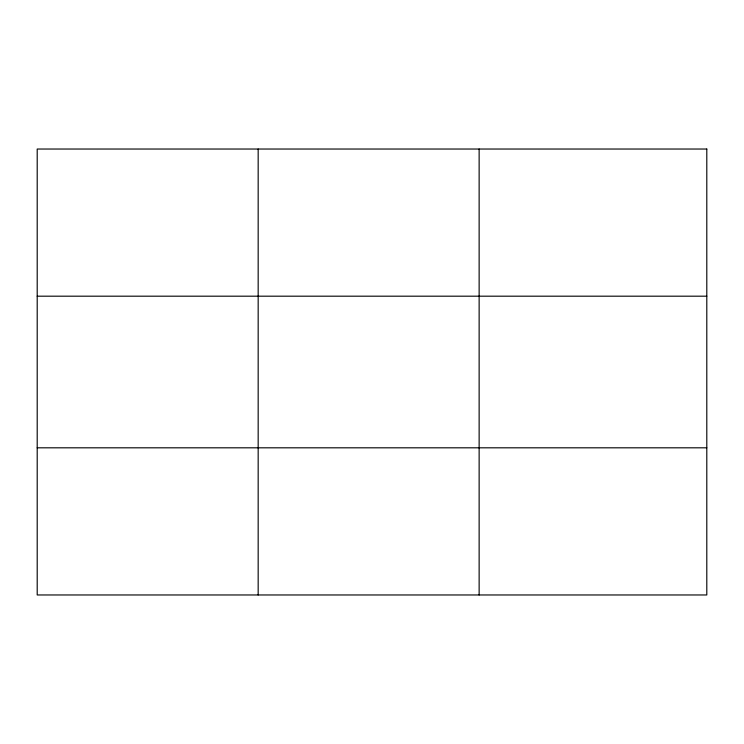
<?xml version="1.0" encoding="UTF-8"?>
<svg xmlns="http://www.w3.org/2000/svg" width="744" height="744" viewBox="0 0 744 744"><rect width="100%" height="100%" fill="white"/><g stroke="black" fill="none" stroke-linecap="round" stroke-linejoin="round"><path stroke-width="1.12" d="M258.168 149.032L258.168 594.968M479.136 149.032L479.136 594.968M37.2 296.186L706.8 296.186M37.2 447.814L706.8 447.814M706.8 149.032L706.8 594.968L37.2 594.968L37.2 149.032L706.8 149.032"/></g></svg>
